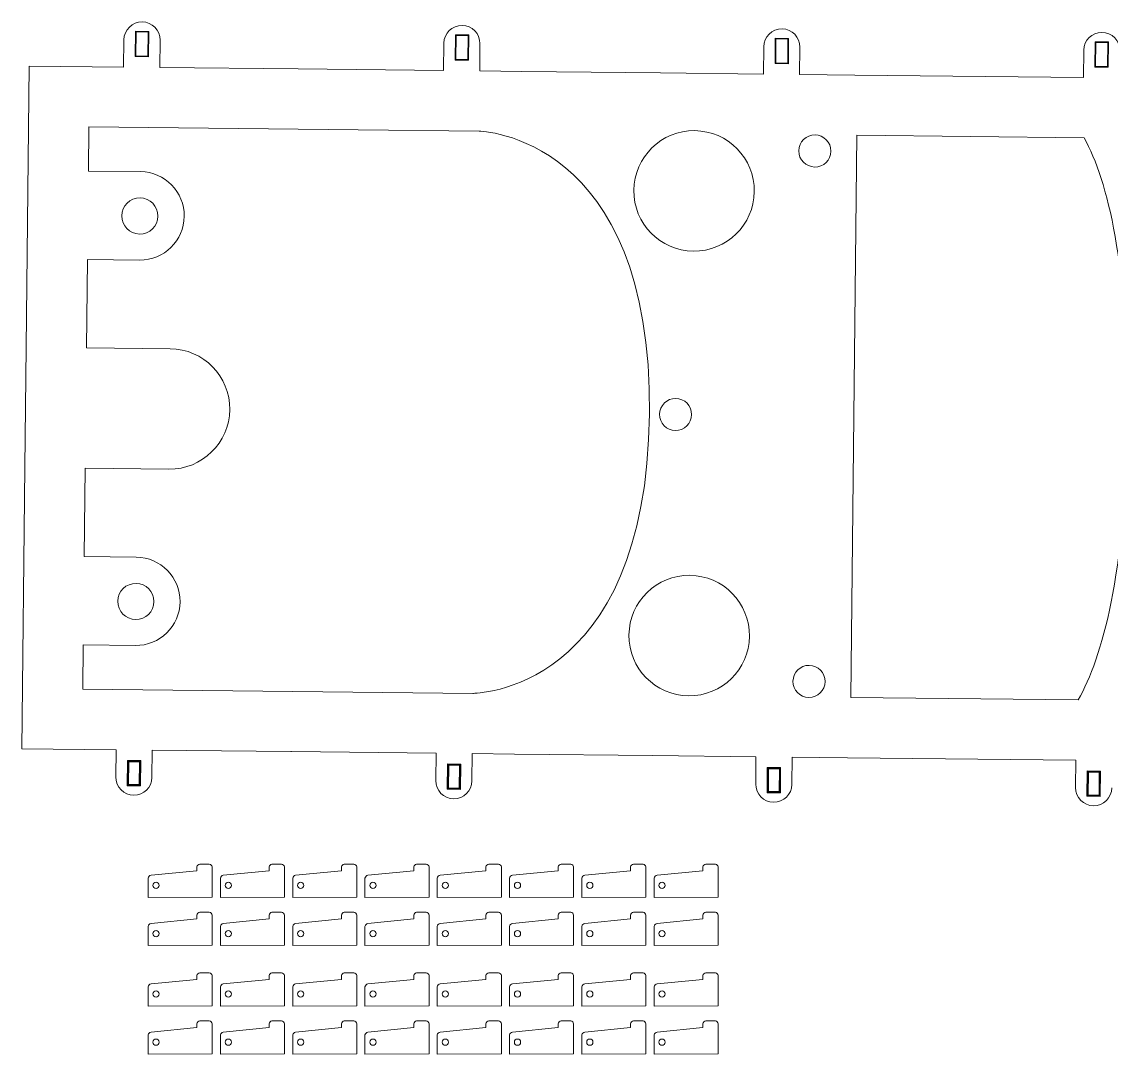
# Model space of a CAD drawing. Header units: inches. Extents: x 52 to 894, y 57 to 553.
# Drawn here: x 247.9 to 519.1, y 90 to 347.1 of the extents above; entities that cross this region are included whole.
import ezdxf

# ---------------------------------------------------------------- set-up
doc = ezdxf.new("R2010")
doc.units = ezdxf.units.IN
doc.header["$MEASUREMENT"] = 0
doc.layers.add('Layer 1', color=7, linetype='Continuous')

msp = doc.modelspace()

# ---------------------------------------------------------------- linework, layer by layer
at = {"layer": 'Layer 1', "lineweight": 0}
for p, q in [((276.11, 338.47), (276.18, 344.78)), ((276.18, 344.78), (279.49, 344.75)), ((276.33, 344.62), (276.27, 338.62)), ((279.33, 344.59), (276.33, 344.62)), ((279.27, 338.59), (279.33, 344.59)), ((279.49, 344.75), (279.42, 338.43)), ((355.77, 337.6), (355.84, 343.91)), ((355.84, 343.91), (359.16, 343.88)), ((356, 343.75), (355.93, 337.75)), ((359, 343.72), (356, 343.75)), ((358.93, 337.72), (359, 343.72)), ((359.16, 343.88), (359.09, 337.56)), ((435.43, 336.72), (435.5, 343.04)), ((435.5, 343.04), (438.82, 343)), ((435.66, 342.88), (435.59, 336.88)), ((438.66, 342.85), (435.66, 342.88)), ((438.59, 336.85), (438.66, 342.85)), ((438.82, 343), (438.75, 336.69)), ((515.09, 335.85), (515.16, 342.17)), ((515.16, 342.17), (518.48, 342.13)), ((515.32, 342.01), (515.25, 336.01)), ((518.32, 341.98), (515.32, 342.01)), ((518.25, 335.98), (518.32, 341.98)), ((518.48, 342.13), (518.41, 335.81)), ((279.42, 338.43), (276.11, 338.47)), ((276.27, 338.62), (277.77, 338.61)), ((277.77, 338.61), (279.27, 338.59)), ((359.09, 337.56), (355.77, 337.6)), ((355.93, 337.75), (357.43, 337.74)), ((357.43, 337.74), (358.93, 337.72)), ((438.75, 336.69), (435.43, 336.72)), ((435.59, 336.88), (437.09, 336.86)), ((437.09, 336.86), (438.59, 336.85)), ((518.41, 335.81), (515.09, 335.85)), ((515.25, 336.01), (516.75, 335.99)), ((516.75, 335.99), (518.25, 335.98)), ((274.12, 156.88), (274.19, 163.19)), ((274.19, 163.19), (277.51, 163.16)), ((274.35, 163.03), (274.28, 157.03)), ((275.85, 163.02), (274.35, 163.03)), ((274.44, 157.19), (274.5, 162.87)), ((274.5, 162.87), (277.19, 162.84)), ((277.35, 163), (275.85, 163.02)), ((277.19, 162.84), (277.12, 157.16)), ((277.28, 157), (277.35, 163)), ((277.51, 163.16), (277.44, 156.84)), ((353.78, 156.01), (353.85, 162.32)), ((353.85, 162.32), (357.17, 162.29)), ((354.01, 162.16), (353.94, 156.16)), ((355.51, 162.15), (354.01, 162.16)), ((354.1, 156.32), (354.17, 162)), ((354.17, 162), (356.85, 161.97)), ((357.01, 162.13), (355.51, 162.15)), ((356.85, 161.97), (356.79, 156.29)), ((356.94, 156.13), (357.01, 162.13)), ((357.17, 162.29), (357.1, 155.97)), ((433.44, 155.13), (433.51, 161.45)), ((433.51, 161.45), (436.83, 161.42)), ((433.67, 161.29), (433.61, 155.29)), ((435.17, 161.28), (433.67, 161.29)), ((433.77, 155.45), (433.83, 161.13)), ((433.83, 161.13), (436.51, 161.1)), ((436.67, 161.26), (435.17, 161.28)), ((436.51, 161.1), (436.45, 155.42)), ((436.6, 155.26), (436.67, 161.26)), ((436.83, 161.42), (436.76, 155.1)), ((513.11, 154.26), (513.18, 160.58)), ((513.18, 160.58), (516.49, 160.54)), ((513.33, 160.42), (513.27, 154.42)), ((514.83, 160.4), (513.33, 160.42)), ((513.43, 154.58), (513.49, 160.26)), ((513.49, 160.26), (516.17, 160.23)), ((516.33, 160.39), (514.83, 160.4)), ((516.17, 160.23), (516.11, 154.55)), ((516.27, 154.39), (516.33, 160.39)), ((516.49, 160.54), (516.42, 154.23)), ((277.44, 156.84), (274.12, 156.88)), ((274.28, 157.03), (277.28, 157)), ((277.12, 157.16), (274.44, 157.19)), ((357.1, 155.97), (353.78, 156.01)), ((353.94, 156.16), (356.94, 156.13)), ((356.79, 156.29), (354.1, 156.32)), ((436.76, 155.1), (433.44, 155.13)), ((433.61, 155.29), (436.6, 155.26)), ((436.45, 155.42), (433.77, 155.45)), ((516.42, 154.23), (513.11, 154.26)), ((513.27, 154.42), (516.27, 154.39)), ((516.11, 154.55), (513.43, 154.58))]:
    msp.add_line(p, q, dxfattribs=at)
for points in [[(277.85, 347.11), (275.37, 347.13), (273.33, 345.14), (273.3, 342.66)], [(282.3, 342.56), (282.33, 345.04), (280.34, 347.08), (277.85, 347.11)], [(357.51, 346.23), (355.03, 346.26), (352.99, 344.27), (352.97, 341.78)], [(361.96, 341.69), (361.99, 344.17), (360, 346.21), (357.51, 346.23)], [(437.18, 345.36), (434.69, 345.39), (432.66, 343.4), (432.63, 340.91)], [(441.63, 340.81), (441.65, 343.3), (439.66, 345.34), (437.18, 345.36)], [(273.3, 342.66), (273.3, 342.66), (273.23, 335.86), (273.23, 335.86)], [(282.23, 335.76), (282.23, 335.76), (282.3, 342.56), (282.3, 342.56)], [(352.97, 341.78), (352.97, 341.78), (352.89, 334.98), (352.89, 334.98)], [(361.89, 334.89), (361.89, 334.89), (361.96, 341.69), (361.96, 341.69)], [(432.63, 340.91), (432.63, 340.91), (432.55, 334.11), (432.55, 334.11)], [(441.55, 334.01), (441.55, 334.01), (441.63, 340.81), (441.63, 340.81)], [(512.29, 340.04), (512.29, 340.04), (512.22, 333.24), (512.22, 333.24)], [(249.73, 336.11), (249.73, 336.11), (248.96, 266.12), (248.96, 266.12)], [(273.23, 335.86), (273.23, 335.86), (249.73, 336.11), (249.73, 336.11)], [(316.73, 335.38), (316.73, 335.38), (282.23, 335.76), (282.23, 335.76)], [(352.89, 334.98), (352.89, 334.98), (316.73, 335.38), (316.73, 335.38)], [(372.39, 334.77), (372.39, 334.77), (361.89, 334.89), (361.89, 334.89)], [(406.89, 334.39), (406.89, 334.39), (372.39, 334.77), (372.39, 334.77)], [(432.55, 334.11), (432.55, 334.11), (406.89, 334.39), (406.89, 334.39)], [(455.31, 333.86), (455.31, 333.86), (441.55, 334.01), (441.55, 334.01)], [(512.22, 333.24), (512.22, 333.24), (455.31, 333.86), (455.31, 333.86)], [(264.45, 309.95), (264.45, 309.95), (264.57, 320.95), (264.57, 320.95)], [(264.57, 320.95), (264.57, 320.95), (331.66, 320.21), (331.66, 320.21)], [(331.66, 320.21), (331.66, 320.21), (361.73, 319.89), (361.73, 319.89)], [(415.44, 320.02), (407.15, 320.11), (400.36, 313.47), (400.27, 305.18)], [(361.73, 319.89), (361.73, 319.89), (404.92, 319.14), (404.15, 249.42)], [(430.27, 304.86), (430.36, 313.14), (423.72, 319.93), (415.44, 320.02)], [(445.39, 318.97), (443.18, 318.99), (441.37, 317.22), (441.35, 315.01)], [(449.34, 314.93), (449.37, 317.14), (447.6, 318.95), (445.39, 318.97)], [(454.31, 178.87), (454.31, 178.87), (455.84, 318.86), (455.84, 318.86)], [(455.84, 318.86), (455.84, 318.86), (512.43, 318.24), (512.43, 318.24)], [(512.43, 318.24), (518.28, 307.37), (523.54, 286.85), (523.12, 248.11)], [(441.35, 315.01), (441.32, 312.81), (443.09, 311), (445.3, 310.97)], [(445.3, 310.97), (447.51, 310.95), (449.32, 312.72), (449.34, 314.93)], [(277.45, 309.81), (277.45, 309.81), (264.45, 309.95), (264.45, 309.95)], [(288.32, 298.69), (288.39, 304.76), (283.52, 309.74), (277.45, 309.81)], [(400.27, 305.18), (400.18, 296.9), (406.82, 290.11), (415.11, 290.02)], [(415.11, 290.02), (423.39, 289.93), (430.18, 296.57), (430.27, 304.86)], [(277.31, 303.28), (274.82, 303.31), (272.79, 301.32), (272.76, 298.83)], [(281.76, 298.73), (281.79, 301.22), (279.79, 303.25), (277.31, 303.28)], [(272.76, 298.83), (272.73, 296.35), (274.72, 294.31), (277.21, 294.28)], [(277.2, 287.81), (283.28, 287.74), (288.26, 292.61), (288.32, 298.69)], [(277.21, 294.28), (279.69, 294.25), (281.73, 296.25), (281.76, 298.73)], [(263.96, 265.95), (263.96, 265.95), (264.2, 287.95), (264.2, 287.95)], [(264.2, 287.95), (264.2, 287.95), (277.2, 287.81), (277.2, 287.81)], [(248.96, 266.12), (248.96, 266.12), (248.64, 236.12), (248.64, 236.12)], [(284.82, 265.73), (284.82, 265.73), (263.96, 265.95), (263.96, 265.95)], [(299.66, 250.56), (299.75, 258.85), (293.1, 265.63), (284.82, 265.73)], [(410.71, 253.35), (408.5, 253.37), (406.69, 251.6), (406.66, 249.39)], [(414.66, 249.3), (414.69, 251.51), (412.92, 253.32), (410.71, 253.35)], [(284.49, 235.73), (292.78, 235.64), (299.56, 242.28), (299.66, 250.56)], [(404.15, 249.42), (403.39, 179.7), (360.19, 179.9), (360.19, 179.9)], [(406.66, 249.39), (406.64, 247.18), (408.41, 245.37), (410.62, 245.35)], [(410.62, 245.35), (412.83, 245.32), (414.64, 247.09), (414.66, 249.3)], [(523.12, 248.11), (522.7, 209.37), (516.99, 188.98), (510.9, 178.25)], [(248.64, 236.12), (248.64, 236.12), (247.87, 166.12), (247.87, 166.12)], [(263.39, 213.96), (263.39, 213.96), (263.64, 235.95), (263.64, 235.95)], [(263.64, 235.95), (263.64, 235.95), (284.49, 235.73), (284.49, 235.73)], [(276.39, 213.82), (276.39, 213.82), (263.39, 213.96), (263.39, 213.96)], [(287.27, 202.7), (287.34, 208.77), (282.47, 213.75), (276.39, 213.82)], [(414.22, 209.29), (405.94, 209.38), (399.15, 202.74), (399.06, 194.45)], [(429.06, 194.13), (429.15, 202.41), (422.51, 209.2), (414.22, 209.29)], [(276.32, 207.29), (273.84, 207.32), (271.8, 205.32), (271.77, 202.84)], [(280.77, 202.74), (280.8, 205.23), (278.81, 207.26), (276.32, 207.29)], [(271.77, 202.84), (271.75, 200.35), (273.74, 198.32), (276.22, 198.29)], [(276.15, 191.82), (282.23, 191.75), (287.21, 196.62), (287.27, 202.7)], [(276.22, 198.29), (278.71, 198.26), (280.75, 200.26), (280.77, 202.74)], [(399.06, 194.45), (398.97, 186.17), (405.61, 179.38), (413.9, 179.29)], [(413.9, 179.29), (422.18, 179.2), (428.97, 185.84), (429.06, 194.13)], [(263.03, 180.96), (263.03, 180.96), (263.15, 191.96), (263.15, 191.96)], [(263.15, 191.96), (263.15, 191.96), (276.15, 191.82), (276.15, 191.82)], [(443.94, 186.87), (441.73, 186.89), (439.92, 185.12), (439.9, 182.91)], [(447.9, 182.82), (447.92, 185.03), (446.15, 186.84), (443.94, 186.87)], [(439.9, 182.91), (439.88, 180.7), (441.65, 178.89), (443.86, 178.87)], [(443.86, 178.87), (446.06, 178.84), (447.87, 180.61), (447.9, 182.82)], [(360.19, 179.9), (360.19, 179.9), (263.03, 180.96), (263.03, 180.96)], [(510.9, 178.25), (510.9, 178.25), (454.31, 178.87), (454.31, 178.87)], [(247.87, 166.12), (247.87, 166.12), (271.37, 165.87), (271.37, 165.87)], [(271.37, 165.87), (271.37, 165.87), (271.29, 159.07), (271.29, 159.07)], [(280.29, 158.97), (280.29, 158.97), (280.37, 165.77), (280.37, 165.77)], [(280.37, 165.77), (280.37, 165.77), (314.87, 165.39), (314.87, 165.39)], [(314.87, 165.39), (314.87, 165.39), (314.93, 165.39), (315.06, 165.39)], [(315.06, 165.39), (315.06, 165.39), (351.03, 165), (351.03, 165)], [(351.03, 165), (351.03, 165), (350.96, 158.2), (350.96, 158.2)], [(359.96, 158.1), (359.96, 158.1), (360.03, 164.9), (360.03, 164.9)], [(360.03, 164.9), (360.03, 164.9), (370.53, 164.78), (370.53, 164.78)], [(370.53, 164.78), (370.53, 164.78), (405.03, 164.4), (405.03, 164.4)], [(405.03, 164.4), (405.03, 164.4), (430.69, 164.12), (430.69, 164.12)], [(430.69, 164.12), (430.69, 164.12), (430.62, 157.32), (430.62, 157.32)], [(439.62, 157.22), (439.62, 157.22), (439.69, 164.02), (439.69, 164.02)], [(439.69, 164.02), (439.69, 164.02), (453.45, 163.87), (453.45, 163.87)], [(453.45, 163.87), (453.45, 163.87), (510.36, 163.25), (510.36, 163.25)], [(510.36, 163.25), (510.36, 163.25), (510.28, 156.45), (510.28, 156.45)], [(271.29, 159.07), (271.27, 156.58), (273.26, 154.55), (275.75, 154.52)], [(275.75, 154.52), (278.23, 154.49), (280.27, 156.48), (280.29, 158.97)], [(350.96, 158.2), (350.93, 155.71), (352.92, 153.67), (355.41, 153.65)], [(355.41, 153.65), (357.89, 153.62), (359.93, 155.61), (359.96, 158.1)], [(430.62, 157.32), (430.59, 154.84), (432.58, 152.8), (435.07, 152.77)], [(435.07, 152.77), (437.55, 152.75), (439.59, 154.74), (439.62, 157.22)], [(510.28, 156.45), (510.25, 153.97), (512.25, 151.93), (514.73, 151.9)], [(514.73, 151.9), (517.22, 151.88), (519.25, 153.87), (519.28, 156.35)], [(280.05, 134.59), (280.05, 134.59), (291.45, 135.7), (291.45, 135.7)], [(291.45, 136.67), (291.52, 137.03), (291.81, 137.32), (292.17, 137.39)], [(291.45, 135.7), (291.45, 135.7), (291.45, 136.67), (291.45, 136.67)], [(292.17, 137.39), (292.17, 137.39), (294.57, 137.39), (294.57, 137.39)], [(294.57, 137.39), (294.94, 137.32), (295.23, 137.03), (295.29, 136.67)], [(295.29, 136.67), (295.29, 136.67), (295.29, 129.17), (295.29, 129.17)], [(298.05, 134.59), (298.05, 134.59), (309.45, 135.7), (309.45, 135.7)], [(309.45, 136.67), (309.52, 137.03), (309.81, 137.32), (310.17, 137.39)], [(309.45, 135.7), (309.45, 135.7), (309.45, 136.67), (309.45, 136.67)], [(310.17, 137.39), (310.17, 137.39), (312.57, 137.39), (312.57, 137.39)], [(312.57, 137.39), (312.94, 137.32), (313.23, 137.03), (313.29, 136.67)], [(313.29, 136.67), (313.29, 136.67), (313.29, 129.17), (313.29, 129.17)], [(316.05, 134.59), (316.05, 134.59), (327.45, 135.7), (327.45, 135.7)], [(327.45, 136.67), (327.52, 137.03), (327.81, 137.32), (328.17, 137.39)], [(327.45, 135.7), (327.45, 135.7), (327.45, 136.67), (327.45, 136.67)], [(328.17, 137.39), (328.17, 137.39), (330.57, 137.39), (330.57, 137.39)], [(330.57, 137.39), (330.94, 137.32), (331.23, 137.03), (331.29, 136.67)], [(331.29, 136.67), (331.29, 136.67), (331.29, 129.17), (331.29, 129.17)], [(334.05, 134.59), (334.05, 134.59), (345.45, 135.7), (345.45, 135.7)], [(345.45, 136.67), (345.52, 137.03), (345.81, 137.32), (346.17, 137.39)], [(345.45, 135.7), (345.45, 135.7), (345.45, 136.67), (345.45, 136.67)], [(346.17, 137.39), (346.17, 137.39), (348.57, 137.39), (348.57, 137.39)], [(348.57, 137.39), (348.94, 137.32), (349.23, 137.03), (349.29, 136.67)], [(349.29, 136.67), (349.29, 136.67), (349.29, 129.17), (349.29, 129.17)], [(352.05, 134.59), (352.05, 134.59), (363.45, 135.7), (363.45, 135.7)], [(363.45, 136.67), (363.52, 137.03), (363.81, 137.32), (364.17, 137.39)], [(363.45, 135.7), (363.45, 135.7), (363.45, 136.67), (363.45, 136.67)], [(364.17, 137.39), (364.17, 137.39), (366.57, 137.39), (366.57, 137.39)], [(366.57, 137.39), (366.94, 137.32), (367.23, 137.03), (367.29, 136.67)], [(367.29, 136.67), (367.29, 136.67), (367.29, 129.17), (367.29, 129.17)], [(370.05, 134.59), (370.05, 134.59), (381.45, 135.7), (381.45, 135.7)], [(381.45, 136.67), (381.52, 137.03), (381.81, 137.32), (382.17, 137.39)], [(381.45, 135.7), (381.45, 135.7), (381.45, 136.67), (381.45, 136.67)], [(382.17, 137.39), (382.17, 137.39), (384.57, 137.39), (384.57, 137.39)], [(384.57, 137.39), (384.94, 137.32), (385.23, 137.03), (385.29, 136.67)], [(385.29, 136.67), (385.29, 136.67), (385.29, 129.17), (385.29, 129.17)], [(388.05, 134.59), (388.05, 134.59), (399.45, 135.7), (399.45, 135.7)], [(399.45, 136.67), (399.52, 137.03), (399.81, 137.32), (400.17, 137.39)], [(399.45, 135.7), (399.45, 135.7), (399.45, 136.67), (399.45, 136.67)], [(400.17, 137.39), (400.17, 137.39), (402.57, 137.39), (402.57, 137.39)], [(402.57, 137.39), (402.94, 137.32), (403.23, 137.03), (403.29, 136.67)], [(403.29, 136.67), (403.29, 136.67), (403.29, 129.17), (403.29, 129.17)], [(406.05, 134.59), (406.05, 134.59), (417.45, 135.7), (417.45, 135.7)], [(417.45, 136.67), (417.52, 137.03), (417.81, 137.32), (418.17, 137.39)], [(417.45, 135.7), (417.45, 135.7), (417.45, 136.67), (417.45, 136.67)], [(418.17, 137.39), (418.17, 137.39), (420.57, 137.39), (420.57, 137.39)], [(420.57, 137.39), (420.94, 137.32), (421.23, 137.03), (421.29, 136.67)], [(421.29, 136.67), (421.29, 136.67), (421.29, 129.17), (421.29, 129.17)], [(279.33, 133.87), (279.4, 134.24), (279.69, 134.53), (280.05, 134.59)], [(279.33, 129.08), (279.33, 129.08), (279.33, 133.87), (279.33, 133.87)], [(297.33, 133.87), (297.4, 134.24), (297.69, 134.53), (298.05, 134.59)], [(297.33, 129.08), (297.33, 129.08), (297.33, 133.87), (297.33, 133.87)], [(315.33, 133.87), (315.4, 134.24), (315.69, 134.53), (316.05, 134.59)], [(315.33, 129.08), (315.33, 129.08), (315.33, 133.87), (315.33, 133.87)], [(333.33, 133.87), (333.4, 134.24), (333.69, 134.53), (334.05, 134.59)], [(333.33, 129.08), (333.33, 129.08), (333.33, 133.87), (333.33, 133.87)], [(351.33, 133.87), (351.4, 134.24), (351.69, 134.53), (352.05, 134.59)], [(351.33, 129.08), (351.33, 129.08), (351.33, 133.87), (351.33, 133.87)], [(369.33, 133.87), (369.4, 134.24), (369.69, 134.53), (370.05, 134.59)], [(369.33, 129.08), (369.33, 129.08), (369.33, 133.87), (369.33, 133.87)], [(387.33, 133.87), (387.4, 134.24), (387.69, 134.53), (388.05, 134.59)], [(387.33, 129.08), (387.33, 129.08), (387.33, 133.87), (387.33, 133.87)], [(405.33, 133.87), (405.4, 134.24), (405.69, 134.53), (406.05, 134.59)], [(405.33, 129.08), (405.33, 129.08), (405.33, 133.87), (405.33, 133.87)], [(295.29, 129.17), (295.29, 129.17), (279.33, 129.08), (279.33, 129.08)], [(313.29, 129.17), (313.29, 129.17), (297.33, 129.08), (297.33, 129.08)], [(331.29, 129.17), (331.29, 129.17), (315.33, 129.08), (315.33, 129.08)], [(349.29, 129.17), (349.29, 129.17), (333.33, 129.08), (333.33, 129.08)], [(367.29, 129.17), (367.29, 129.17), (351.33, 129.08), (351.33, 129.08)], [(385.29, 129.17), (385.29, 129.17), (369.33, 129.08), (369.33, 129.08)], [(403.29, 129.17), (403.29, 129.17), (387.33, 129.08), (387.33, 129.08)], [(421.29, 129.17), (421.29, 129.17), (405.33, 129.08), (405.33, 129.08)], [(291.45, 124.67), (291.52, 125.04), (291.81, 125.32), (292.17, 125.39)], [(292.17, 125.39), (292.17, 125.39), (294.57, 125.39), (294.57, 125.39)], [(294.57, 125.39), (294.94, 125.32), (295.23, 125.04), (295.29, 124.67)], [(309.45, 124.67), (309.52, 125.04), (309.81, 125.32), (310.17, 125.39)], [(310.17, 125.39), (310.17, 125.39), (312.57, 125.39), (312.57, 125.39)], [(312.57, 125.39), (312.94, 125.32), (313.23, 125.04), (313.29, 124.67)], [(327.45, 124.67), (327.52, 125.04), (327.81, 125.32), (328.17, 125.39)], [(328.17, 125.39), (328.17, 125.39), (330.57, 125.39), (330.57, 125.39)], [(330.57, 125.39), (330.94, 125.32), (331.23, 125.04), (331.29, 124.67)], [(345.45, 124.67), (345.52, 125.04), (345.81, 125.32), (346.17, 125.39)], [(346.17, 125.39), (346.17, 125.39), (348.57, 125.39), (348.57, 125.39)], [(348.57, 125.39), (348.94, 125.32), (349.23, 125.04), (349.29, 124.67)], [(363.45, 124.67), (363.52, 125.04), (363.81, 125.32), (364.17, 125.39)], [(364.17, 125.39), (364.17, 125.39), (366.57, 125.39), (366.57, 125.39)], [(366.57, 125.39), (366.94, 125.32), (367.23, 125.04), (367.29, 124.67)], [(381.45, 124.67), (381.52, 125.04), (381.81, 125.32), (382.17, 125.39)], [(382.17, 125.39), (382.17, 125.39), (384.57, 125.39), (384.57, 125.39)], [(384.57, 125.39), (384.94, 125.32), (385.23, 125.04), (385.29, 124.67)], [(399.45, 124.67), (399.52, 125.04), (399.81, 125.32), (400.17, 125.39)], [(400.17, 125.39), (400.17, 125.39), (402.57, 125.39), (402.57, 125.39)], [(402.57, 125.39), (402.94, 125.32), (403.23, 125.04), (403.29, 124.67)], [(417.45, 124.67), (417.52, 125.04), (417.81, 125.32), (418.17, 125.39)], [(418.17, 125.39), (418.17, 125.39), (420.57, 125.39), (420.57, 125.39)], [(420.57, 125.39), (420.94, 125.32), (421.23, 125.04), (421.29, 124.67)], [(279.33, 121.88), (279.4, 122.25), (279.69, 122.53), (280.05, 122.6)], [(280.05, 122.6), (280.05, 122.6), (291.45, 123.71), (291.45, 123.71)], [(291.45, 123.71), (291.45, 123.71), (291.45, 124.67), (291.45, 124.67)], [(295.29, 124.67), (295.29, 124.67), (295.29, 117.17), (295.29, 117.17)], [(297.33, 121.88), (297.4, 122.25), (297.69, 122.53), (298.05, 122.6)], [(298.05, 122.6), (298.05, 122.6), (309.45, 123.71), (309.45, 123.71)], [(309.45, 123.71), (309.45, 123.71), (309.45, 124.67), (309.45, 124.67)], [(313.29, 124.67), (313.29, 124.67), (313.29, 117.17), (313.29, 117.17)], [(315.33, 121.88), (315.4, 122.25), (315.69, 122.53), (316.05, 122.6)], [(316.05, 122.6), (316.05, 122.6), (327.45, 123.71), (327.45, 123.71)], [(327.45, 123.71), (327.45, 123.71), (327.45, 124.67), (327.45, 124.67)], [(331.29, 124.67), (331.29, 124.67), (331.29, 117.17), (331.29, 117.17)], [(333.33, 121.88), (333.4, 122.25), (333.69, 122.53), (334.05, 122.6)], [(334.05, 122.6), (334.05, 122.6), (345.45, 123.71), (345.45, 123.71)], [(345.45, 123.71), (345.45, 123.71), (345.45, 124.67), (345.45, 124.67)], [(349.29, 124.67), (349.29, 124.67), (349.29, 117.17), (349.29, 117.17)], [(351.33, 121.88), (351.4, 122.25), (351.69, 122.53), (352.05, 122.6)], [(352.05, 122.6), (352.05, 122.6), (363.45, 123.71), (363.45, 123.71)], [(363.45, 123.71), (363.45, 123.71), (363.45, 124.67), (363.45, 124.67)], [(367.29, 124.67), (367.29, 124.67), (367.29, 117.17), (367.29, 117.17)], [(369.33, 121.88), (369.4, 122.25), (369.69, 122.53), (370.05, 122.6)], [(370.05, 122.6), (370.05, 122.6), (381.45, 123.71), (381.45, 123.71)], [(381.45, 123.71), (381.45, 123.71), (381.45, 124.67), (381.45, 124.67)], [(385.29, 124.67), (385.29, 124.67), (385.29, 117.17), (385.29, 117.17)], [(387.33, 121.88), (387.4, 122.25), (387.69, 122.53), (388.05, 122.6)], [(388.05, 122.6), (388.05, 122.6), (399.45, 123.71), (399.45, 123.71)], [(399.45, 123.71), (399.45, 123.71), (399.45, 124.67), (399.45, 124.67)], [(403.29, 124.67), (403.29, 124.67), (403.29, 117.17), (403.29, 117.17)], [(405.33, 121.88), (405.4, 122.25), (405.69, 122.53), (406.05, 122.6)], [(406.05, 122.6), (406.05, 122.6), (417.45, 123.71), (417.45, 123.71)], [(417.45, 123.71), (417.45, 123.71), (417.45, 124.67), (417.45, 124.67)], [(421.29, 124.67), (421.29, 124.67), (421.29, 117.17), (421.29, 117.17)], [(279.33, 117.08), (279.33, 117.08), (279.33, 121.88), (279.33, 121.88)], [(297.33, 117.08), (297.33, 117.08), (297.33, 121.88), (297.33, 121.88)], [(315.33, 117.08), (315.33, 117.08), (315.33, 121.88), (315.33, 121.88)], [(333.33, 117.08), (333.33, 117.08), (333.33, 121.88), (333.33, 121.88)], [(351.33, 117.08), (351.33, 117.08), (351.33, 121.88), (351.33, 121.88)], [(369.33, 117.08), (369.33, 117.08), (369.33, 121.88), (369.33, 121.88)], [(387.33, 117.08), (387.33, 117.08), (387.33, 121.88), (387.33, 121.88)], [(405.33, 117.08), (405.33, 117.08), (405.33, 121.88), (405.33, 121.88)], [(295.29, 117.17), (295.29, 117.17), (279.33, 117.08), (279.33, 117.08)], [(313.29, 117.17), (313.29, 117.17), (297.33, 117.08), (297.33, 117.08)], [(331.29, 117.17), (331.29, 117.17), (315.33, 117.08), (315.33, 117.08)], [(349.29, 117.17), (349.29, 117.17), (333.33, 117.08), (333.33, 117.08)], [(367.29, 117.17), (367.29, 117.17), (351.33, 117.08), (351.33, 117.08)], [(385.29, 117.17), (385.29, 117.17), (369.33, 117.08), (369.33, 117.08)], [(403.29, 117.17), (403.29, 117.17), (387.33, 117.08), (387.33, 117.08)], [(421.29, 117.17), (421.29, 117.17), (405.33, 117.08), (405.33, 117.08)], [(280.05, 107.55), (280.05, 107.55), (291.45, 108.66), (291.45, 108.66)], [(291.45, 109.62), (291.52, 109.98), (291.81, 110.27), (292.17, 110.34)], [(291.45, 108.66), (291.45, 108.66), (291.45, 109.62), (291.45, 109.62)], [(292.17, 110.34), (292.17, 110.34), (294.57, 110.34), (294.57, 110.34)], [(294.57, 110.34), (294.94, 110.27), (295.23, 109.98), (295.29, 109.62)], [(295.29, 109.62), (295.29, 109.62), (295.29, 102.12), (295.29, 102.12)], [(298.05, 107.55), (298.05, 107.55), (309.45, 108.66), (309.45, 108.66)], [(309.45, 109.62), (309.52, 109.98), (309.81, 110.27), (310.17, 110.34)], [(309.45, 108.66), (309.45, 108.66), (309.45, 109.62), (309.45, 109.62)], [(310.17, 110.34), (310.17, 110.34), (312.57, 110.34), (312.57, 110.34)], [(312.57, 110.34), (312.94, 110.27), (313.23, 109.98), (313.29, 109.62)], [(313.29, 109.62), (313.29, 109.62), (313.29, 102.12), (313.29, 102.12)], [(316.05, 107.55), (316.05, 107.55), (327.45, 108.66), (327.45, 108.66)], [(327.45, 109.62), (327.52, 109.98), (327.81, 110.27), (328.17, 110.34)], [(327.45, 108.66), (327.45, 108.66), (327.45, 109.62), (327.45, 109.62)], [(328.17, 110.34), (328.17, 110.34), (330.57, 110.34), (330.57, 110.34)], [(330.57, 110.34), (330.94, 110.27), (331.23, 109.98), (331.29, 109.62)], [(331.29, 109.62), (331.29, 109.62), (331.29, 102.12), (331.29, 102.12)], [(334.05, 107.55), (334.05, 107.55), (345.45, 108.66), (345.45, 108.66)], [(345.45, 109.62), (345.52, 109.98), (345.81, 110.27), (346.17, 110.34)], [(345.45, 108.66), (345.45, 108.66), (345.45, 109.62), (345.45, 109.62)], [(346.17, 110.34), (346.17, 110.34), (348.57, 110.34), (348.57, 110.34)], [(348.57, 110.34), (348.94, 110.27), (349.23, 109.98), (349.29, 109.62)], [(349.29, 109.62), (349.29, 109.62), (349.29, 102.12), (349.29, 102.12)], [(352.05, 107.55), (352.05, 107.55), (363.45, 108.66), (363.45, 108.66)], [(363.45, 109.62), (363.52, 109.98), (363.81, 110.27), (364.17, 110.34)], [(363.45, 108.66), (363.45, 108.66), (363.45, 109.62), (363.45, 109.62)], [(364.17, 110.34), (364.17, 110.34), (366.57, 110.34), (366.57, 110.34)], [(366.57, 110.34), (366.94, 110.27), (367.23, 109.98), (367.29, 109.62)], [(367.29, 109.62), (367.29, 109.62), (367.29, 102.12), (367.29, 102.12)], [(370.05, 107.55), (370.05, 107.55), (381.45, 108.66), (381.45, 108.66)], [(381.45, 109.62), (381.52, 109.98), (381.81, 110.27), (382.17, 110.34)], [(381.45, 108.66), (381.45, 108.66), (381.45, 109.62), (381.45, 109.62)], [(382.17, 110.34), (382.17, 110.34), (384.57, 110.34), (384.57, 110.34)], [(384.57, 110.34), (384.94, 110.27), (385.23, 109.98), (385.29, 109.62)], [(385.29, 109.62), (385.29, 109.62), (385.29, 102.12), (385.29, 102.12)], [(388.05, 107.55), (388.05, 107.55), (399.45, 108.66), (399.45, 108.66)], [(399.45, 109.62), (399.52, 109.98), (399.81, 110.27), (400.17, 110.34)], [(399.45, 108.66), (399.45, 108.66), (399.45, 109.62), (399.45, 109.62)], [(400.17, 110.34), (400.17, 110.34), (402.57, 110.34), (402.57, 110.34)], [(402.57, 110.34), (402.94, 110.27), (403.23, 109.98), (403.29, 109.62)], [(403.29, 109.62), (403.29, 109.62), (403.29, 102.12), (403.29, 102.12)], [(406.05, 107.55), (406.05, 107.55), (417.45, 108.66), (417.45, 108.66)], [(417.45, 109.62), (417.52, 109.98), (417.81, 110.27), (418.17, 110.34)], [(417.45, 108.66), (417.45, 108.66), (417.45, 109.62), (417.45, 109.62)], [(418.17, 110.34), (418.17, 110.34), (420.57, 110.34), (420.57, 110.34)], [(420.57, 110.34), (420.94, 110.27), (421.23, 109.98), (421.29, 109.62)], [(421.29, 109.62), (421.29, 109.62), (421.29, 102.12), (421.29, 102.12)], [(279.33, 106.83), (279.4, 107.19), (279.69, 107.48), (280.05, 107.55)], [(279.33, 102.03), (279.33, 102.03), (279.33, 106.83), (279.33, 106.83)], [(297.33, 106.83), (297.4, 107.19), (297.69, 107.48), (298.05, 107.55)], [(297.33, 102.03), (297.33, 102.03), (297.33, 106.83), (297.33, 106.83)], [(315.33, 106.83), (315.4, 107.19), (315.69, 107.48), (316.05, 107.55)], [(315.33, 102.03), (315.33, 102.03), (315.33, 106.83), (315.33, 106.83)], [(333.33, 106.83), (333.4, 107.19), (333.69, 107.48), (334.05, 107.55)], [(333.33, 102.03), (333.33, 102.03), (333.33, 106.83), (333.33, 106.83)], [(351.33, 106.83), (351.4, 107.19), (351.69, 107.48), (352.05, 107.55)], [(351.33, 102.03), (351.33, 102.03), (351.33, 106.83), (351.33, 106.83)], [(369.33, 106.83), (369.4, 107.19), (369.69, 107.48), (370.05, 107.55)], [(369.33, 102.03), (369.33, 102.03), (369.33, 106.83), (369.33, 106.83)], [(387.33, 106.83), (387.4, 107.19), (387.69, 107.48), (388.05, 107.55)], [(387.33, 102.03), (387.33, 102.03), (387.33, 106.83), (387.33, 106.83)], [(405.33, 106.83), (405.4, 107.19), (405.69, 107.48), (406.05, 107.55)], [(405.33, 102.03), (405.33, 102.03), (405.33, 106.83), (405.33, 106.83)], [(295.29, 102.12), (295.29, 102.12), (279.33, 102.03), (279.33, 102.03)], [(313.29, 102.12), (313.29, 102.12), (297.33, 102.03), (297.33, 102.03)], [(331.29, 102.12), (331.29, 102.12), (315.33, 102.03), (315.33, 102.03)], [(349.29, 102.12), (349.29, 102.12), (333.33, 102.03), (333.33, 102.03)], [(367.29, 102.12), (367.29, 102.12), (351.33, 102.03), (351.33, 102.03)], [(385.29, 102.12), (385.29, 102.12), (369.33, 102.03), (369.33, 102.03)], [(403.29, 102.12), (403.29, 102.12), (387.33, 102.03), (387.33, 102.03)], [(421.29, 102.12), (421.29, 102.12), (405.33, 102.03), (405.33, 102.03)], [(291.45, 97.62), (291.52, 97.99), (291.81, 98.28), (292.17, 98.34)], [(292.17, 98.34), (292.17, 98.34), (294.57, 98.34), (294.57, 98.34)], [(294.57, 98.34), (294.94, 98.28), (295.23, 97.99), (295.29, 97.62)], [(309.45, 97.62), (309.52, 97.99), (309.81, 98.28), (310.17, 98.34)], [(310.17, 98.34), (310.17, 98.34), (312.57, 98.34), (312.57, 98.34)], [(312.57, 98.34), (312.94, 98.28), (313.23, 97.99), (313.29, 97.62)], [(327.45, 97.62), (327.52, 97.99), (327.81, 98.28), (328.17, 98.34)], [(328.17, 98.34), (328.17, 98.34), (330.57, 98.34), (330.57, 98.34)], [(330.57, 98.34), (330.94, 98.28), (331.23, 97.99), (331.29, 97.62)], [(345.45, 97.62), (345.52, 97.99), (345.81, 98.28), (346.17, 98.34)], [(346.17, 98.34), (346.17, 98.34), (348.57, 98.34), (348.57, 98.34)], [(348.57, 98.34), (348.94, 98.28), (349.23, 97.99), (349.29, 97.62)], [(363.45, 97.62), (363.52, 97.99), (363.81, 98.28), (364.17, 98.34)], [(364.17, 98.34), (364.17, 98.34), (366.57, 98.34), (366.57, 98.34)], [(366.57, 98.34), (366.94, 98.28), (367.23, 97.99), (367.29, 97.62)], [(381.45, 97.62), (381.52, 97.99), (381.81, 98.28), (382.17, 98.34)], [(382.17, 98.34), (382.17, 98.34), (384.57, 98.34), (384.57, 98.34)], [(384.57, 98.34), (384.94, 98.28), (385.23, 97.99), (385.29, 97.62)], [(399.45, 97.62), (399.52, 97.99), (399.81, 98.28), (400.17, 98.34)], [(400.17, 98.34), (400.17, 98.34), (402.57, 98.34), (402.57, 98.34)], [(402.57, 98.34), (402.94, 98.28), (403.23, 97.99), (403.29, 97.62)], [(417.45, 97.62), (417.52, 97.99), (417.81, 98.28), (418.17, 98.34)], [(418.17, 98.34), (418.17, 98.34), (420.57, 98.34), (420.57, 98.34)], [(420.57, 98.34), (420.94, 98.28), (421.23, 97.99), (421.29, 97.62)], [(279.33, 94.83), (279.4, 95.2), (279.69, 95.49), (280.05, 95.55)], [(280.05, 95.55), (280.05, 95.55), (291.45, 96.66), (291.45, 96.66)], [(291.45, 96.66), (291.45, 96.66), (291.45, 97.62), (291.45, 97.62)], [(295.29, 97.62), (295.29, 97.62), (295.29, 90.12), (295.29, 90.12)], [(297.33, 94.83), (297.4, 95.2), (297.69, 95.49), (298.05, 95.55)], [(298.05, 95.55), (298.05, 95.55), (309.45, 96.66), (309.45, 96.66)], [(309.45, 96.66), (309.45, 96.66), (309.45, 97.62), (309.45, 97.62)], [(313.29, 97.62), (313.29, 97.62), (313.29, 90.12), (313.29, 90.12)], [(315.33, 94.83), (315.4, 95.2), (315.69, 95.49), (316.05, 95.55)], [(316.05, 95.55), (316.05, 95.55), (327.45, 96.66), (327.45, 96.66)], [(327.45, 96.66), (327.45, 96.66), (327.45, 97.62), (327.45, 97.62)], [(331.29, 97.62), (331.29, 97.62), (331.29, 90.12), (331.29, 90.12)], [(333.33, 94.83), (333.4, 95.2), (333.69, 95.49), (334.05, 95.55)], [(334.05, 95.55), (334.05, 95.55), (345.45, 96.66), (345.45, 96.66)], [(345.45, 96.66), (345.45, 96.66), (345.45, 97.62), (345.45, 97.62)], [(349.29, 97.62), (349.29, 97.62), (349.29, 90.12), (349.29, 90.12)], [(351.33, 94.83), (351.4, 95.2), (351.69, 95.49), (352.05, 95.55)], [(352.05, 95.55), (352.05, 95.55), (363.45, 96.66), (363.45, 96.66)], [(363.45, 96.66), (363.45, 96.66), (363.45, 97.62), (363.45, 97.62)], [(367.29, 97.62), (367.29, 97.62), (367.29, 90.12), (367.29, 90.12)], [(369.33, 94.83), (369.4, 95.2), (369.69, 95.49), (370.05, 95.55)], [(370.05, 95.55), (370.05, 95.55), (381.45, 96.66), (381.45, 96.66)], [(381.45, 96.66), (381.45, 96.66), (381.45, 97.62), (381.45, 97.62)], [(385.29, 97.62), (385.29, 97.62), (385.29, 90.12), (385.29, 90.12)], [(387.33, 94.83), (387.4, 95.2), (387.69, 95.49), (388.05, 95.55)], [(388.05, 95.55), (388.05, 95.55), (399.45, 96.66), (399.45, 96.66)], [(399.45, 96.66), (399.45, 96.66), (399.45, 97.62), (399.45, 97.62)], [(403.29, 97.62), (403.29, 97.62), (403.29, 90.12), (403.29, 90.12)], [(405.33, 94.83), (405.4, 95.2), (405.69, 95.49), (406.05, 95.55)], [(406.05, 95.55), (406.05, 95.55), (417.45, 96.66), (417.45, 96.66)], [(417.45, 96.66), (417.45, 96.66), (417.45, 97.62), (417.45, 97.62)], [(421.29, 97.62), (421.29, 97.62), (421.29, 90.12), (421.29, 90.12)], [(279.33, 90.03), (279.33, 90.03), (279.33, 94.83), (279.33, 94.83)], [(297.33, 90.03), (297.33, 90.03), (297.33, 94.83), (297.33, 94.83)], [(315.33, 90.03), (315.33, 90.03), (315.33, 94.83), (315.33, 94.83)], [(333.33, 90.03), (333.33, 90.03), (333.33, 94.83), (333.33, 94.83)], [(351.33, 90.03), (351.33, 90.03), (351.33, 94.83), (351.33, 94.83)], [(369.33, 90.03), (369.33, 90.03), (369.33, 94.83), (369.33, 94.83)], [(387.33, 90.03), (387.33, 90.03), (387.33, 94.83), (387.33, 94.83)], [(405.33, 90.03), (405.33, 90.03), (405.33, 94.83), (405.33, 94.83)], [(295.29, 90.12), (295.29, 90.12), (279.33, 90.03), (279.33, 90.03)], [(313.29, 90.12), (313.29, 90.12), (297.33, 90.03), (297.33, 90.03)], [(331.29, 90.12), (331.29, 90.12), (315.33, 90.03), (315.33, 90.03)], [(349.29, 90.12), (349.29, 90.12), (333.33, 90.03), (333.33, 90.03)], [(367.29, 90.12), (367.29, 90.12), (351.33, 90.03), (351.33, 90.03)], [(385.29, 90.12), (385.29, 90.12), (369.33, 90.03), (369.33, 90.03)], [(403.29, 90.12), (403.29, 90.12), (387.33, 90.03), (387.33, 90.03)], [(421.29, 90.12), (421.29, 90.12), (405.33, 90.03), (405.33, 90.03)]]:
    msp.add_open_spline(points, degree=3, dxfattribs=at)
for points, knots in [([(521.29, 339.94), (521.32, 342.43), (519.32, 344.46), (516.84, 344.49), (514.35, 344.52), (512.32, 342.53), (512.29, 340.04)], [16, 16, 16, 16, 17, 17, 17, 18, 18, 18, 18]), ([(281.31, 132.86), (281.74, 132.86), (282.09, 132.51), (282.09, 132.08), (282.09, 131.64), (281.74, 131.3), (281.31, 131.3), (280.88, 131.3), (280.53, 131.64), (280.53, 132.08), (280.53, 132.51), (280.88, 132.86), (281.31, 132.86)], [0, 0, 0, 0, 1, 1, 1, 2, 2, 2, 3, 3, 3, 4, 4, 4, 4]), ([(299.31, 132.86), (299.74, 132.86), (300.09, 132.51), (300.09, 132.08), (300.09, 131.64), (299.74, 131.3), (299.31, 131.3), (298.88, 131.3), (298.53, 131.64), (298.53, 132.08), (298.53, 132.51), (298.88, 132.86), (299.31, 132.86)], [0, 0, 0, 0, 1, 1, 1, 2, 2, 2, 3, 3, 3, 4, 4, 4, 4]), ([(317.31, 132.86), (317.74, 132.86), (318.09, 132.51), (318.09, 132.08), (318.09, 131.64), (317.74, 131.3), (317.31, 131.3), (316.88, 131.3), (316.53, 131.64), (316.53, 132.08), (316.53, 132.51), (316.88, 132.86), (317.31, 132.86)], [0, 0, 0, 0, 1, 1, 1, 2, 2, 2, 3, 3, 3, 4, 4, 4, 4]), ([(335.31, 132.86), (335.74, 132.86), (336.09, 132.51), (336.09, 132.08), (336.09, 131.64), (335.74, 131.3), (335.31, 131.3), (334.88, 131.3), (334.53, 131.64), (334.53, 132.08), (334.53, 132.51), (334.88, 132.86), (335.31, 132.86)], [0, 0, 0, 0, 1, 1, 1, 2, 2, 2, 3, 3, 3, 4, 4, 4, 4]), ([(353.31, 132.86), (353.74, 132.86), (354.09, 132.51), (354.09, 132.08), (354.09, 131.64), (353.74, 131.3), (353.31, 131.3), (352.88, 131.3), (352.53, 131.64), (352.53, 132.08), (352.53, 132.51), (352.88, 132.86), (353.31, 132.86)], [0, 0, 0, 0, 1, 1, 1, 2, 2, 2, 3, 3, 3, 4, 4, 4, 4]), ([(371.31, 132.86), (371.74, 132.86), (372.09, 132.51), (372.09, 132.08), (372.09, 131.64), (371.74, 131.3), (371.31, 131.3), (370.88, 131.3), (370.53, 131.64), (370.53, 132.08), (370.53, 132.51), (370.88, 132.86), (371.31, 132.86)], [0, 0, 0, 0, 1, 1, 1, 2, 2, 2, 3, 3, 3, 4, 4, 4, 4]), ([(389.31, 132.86), (389.74, 132.86), (390.09, 132.51), (390.09, 132.08), (390.09, 131.64), (389.74, 131.3), (389.31, 131.3), (388.88, 131.3), (388.53, 131.64), (388.53, 132.08), (388.53, 132.51), (388.88, 132.86), (389.31, 132.86)], [0, 0, 0, 0, 1, 1, 1, 2, 2, 2, 3, 3, 3, 4, 4, 4, 4]), ([(407.31, 132.86), (407.75, 132.86), (408.09, 132.51), (408.09, 132.08), (408.09, 131.64), (407.75, 131.3), (407.31, 131.3), (406.88, 131.3), (406.53, 131.64), (406.53, 132.08), (406.53, 132.51), (406.88, 132.86), (407.31, 132.86)], [0, 0, 0, 0, 1, 1, 1, 2, 2, 2, 3, 3, 3, 4, 4, 4, 4]), ([(281.31, 120.86), (281.74, 120.86), (282.09, 120.51), (282.09, 120.08), (282.09, 119.65), (281.74, 119.3), (281.31, 119.3), (280.88, 119.3), (280.53, 119.65), (280.53, 120.08), (280.53, 120.51), (280.88, 120.86), (281.31, 120.86)], [0, 0, 0, 0, 1, 1, 1, 2, 2, 2, 3, 3, 3, 4, 4, 4, 4]), ([(299.31, 120.86), (299.74, 120.86), (300.09, 120.51), (300.09, 120.08), (300.09, 119.65), (299.74, 119.3), (299.31, 119.3), (298.88, 119.3), (298.53, 119.65), (298.53, 120.08), (298.53, 120.51), (298.88, 120.86), (299.31, 120.86)], [0, 0, 0, 0, 1, 1, 1, 2, 2, 2, 3, 3, 3, 4, 4, 4, 4]), ([(317.31, 120.86), (317.74, 120.86), (318.09, 120.51), (318.09, 120.08), (318.09, 119.65), (317.74, 119.3), (317.31, 119.3), (316.88, 119.3), (316.53, 119.65), (316.53, 120.08), (316.53, 120.51), (316.88, 120.86), (317.31, 120.86)], [0, 0, 0, 0, 1, 1, 1, 2, 2, 2, 3, 3, 3, 4, 4, 4, 4]), ([(335.31, 120.86), (335.74, 120.86), (336.09, 120.51), (336.09, 120.08), (336.09, 119.65), (335.74, 119.3), (335.31, 119.3), (334.88, 119.3), (334.53, 119.65), (334.53, 120.08), (334.53, 120.51), (334.88, 120.86), (335.31, 120.86)], [0, 0, 0, 0, 1, 1, 1, 2, 2, 2, 3, 3, 3, 4, 4, 4, 4]), ([(353.31, 120.86), (353.74, 120.86), (354.09, 120.51), (354.09, 120.08), (354.09, 119.65), (353.74, 119.3), (353.31, 119.3), (352.88, 119.3), (352.53, 119.65), (352.53, 120.08), (352.53, 120.51), (352.88, 120.86), (353.31, 120.86)], [0, 0, 0, 0, 1, 1, 1, 2, 2, 2, 3, 3, 3, 4, 4, 4, 4]), ([(371.31, 120.86), (371.74, 120.86), (372.09, 120.51), (372.09, 120.08), (372.09, 119.65), (371.74, 119.3), (371.31, 119.3), (370.88, 119.3), (370.53, 119.65), (370.53, 120.08), (370.53, 120.51), (370.88, 120.86), (371.31, 120.86)], [0, 0, 0, 0, 1, 1, 1, 2, 2, 2, 3, 3, 3, 4, 4, 4, 4]), ([(389.31, 120.86), (389.74, 120.86), (390.09, 120.51), (390.09, 120.08), (390.09, 119.65), (389.74, 119.3), (389.31, 119.3), (388.88, 119.3), (388.53, 119.65), (388.53, 120.08), (388.53, 120.51), (388.88, 120.86), (389.31, 120.86)], [0, 0, 0, 0, 1, 1, 1, 2, 2, 2, 3, 3, 3, 4, 4, 4, 4]), ([(407.31, 120.86), (407.75, 120.86), (408.09, 120.51), (408.09, 120.08), (408.09, 119.65), (407.75, 119.3), (407.31, 119.3), (406.88, 119.3), (406.53, 119.65), (406.53, 120.08), (406.53, 120.51), (406.88, 120.86), (407.31, 120.86)], [0, 0, 0, 0, 1, 1, 1, 2, 2, 2, 3, 3, 3, 4, 4, 4, 4]), ([(281.31, 105.81), (281.74, 105.81), (282.09, 105.46), (282.09, 105.03), (282.09, 104.6), (281.74, 104.25), (281.31, 104.25), (280.88, 104.25), (280.53, 104.6), (280.53, 105.03), (280.53, 105.46), (280.88, 105.81), (281.31, 105.81)], [0, 0, 0, 0, 1, 1, 1, 2, 2, 2, 3, 3, 3, 4, 4, 4, 4]), ([(299.31, 105.81), (299.74, 105.81), (300.09, 105.46), (300.09, 105.03), (300.09, 104.6), (299.74, 104.25), (299.31, 104.25), (298.88, 104.25), (298.53, 104.6), (298.53, 105.03), (298.53, 105.46), (298.88, 105.81), (299.31, 105.81)], [0, 0, 0, 0, 1, 1, 1, 2, 2, 2, 3, 3, 3, 4, 4, 4, 4]), ([(317.31, 105.81), (317.74, 105.81), (318.09, 105.46), (318.09, 105.03), (318.09, 104.6), (317.74, 104.25), (317.31, 104.25), (316.88, 104.25), (316.53, 104.6), (316.53, 105.03), (316.53, 105.46), (316.88, 105.81), (317.31, 105.81)], [0, 0, 0, 0, 1, 1, 1, 2, 2, 2, 3, 3, 3, 4, 4, 4, 4]), ([(335.31, 105.81), (335.74, 105.81), (336.09, 105.46), (336.09, 105.03), (336.09, 104.6), (335.74, 104.25), (335.31, 104.25), (334.88, 104.25), (334.53, 104.6), (334.53, 105.03), (334.53, 105.46), (334.88, 105.81), (335.31, 105.81)], [0, 0, 0, 0, 1, 1, 1, 2, 2, 2, 3, 3, 3, 4, 4, 4, 4]), ([(353.31, 105.81), (353.74, 105.81), (354.09, 105.46), (354.09, 105.03), (354.09, 104.6), (353.74, 104.25), (353.31, 104.25), (352.88, 104.25), (352.53, 104.6), (352.53, 105.03), (352.53, 105.46), (352.88, 105.81), (353.31, 105.81)], [0, 0, 0, 0, 1, 1, 1, 2, 2, 2, 3, 3, 3, 4, 4, 4, 4]), ([(371.31, 105.81), (371.74, 105.81), (372.09, 105.46), (372.09, 105.03), (372.09, 104.6), (371.74, 104.25), (371.31, 104.25), (370.88, 104.25), (370.53, 104.6), (370.53, 105.03), (370.53, 105.46), (370.88, 105.81), (371.31, 105.81)], [0, 0, 0, 0, 1, 1, 1, 2, 2, 2, 3, 3, 3, 4, 4, 4, 4]), ([(389.31, 105.81), (389.74, 105.81), (390.09, 105.46), (390.09, 105.03), (390.09, 104.6), (389.74, 104.25), (389.31, 104.25), (388.88, 104.25), (388.53, 104.6), (388.53, 105.03), (388.53, 105.46), (388.88, 105.81), (389.31, 105.81)], [0, 0, 0, 0, 1, 1, 1, 2, 2, 2, 3, 3, 3, 4, 4, 4, 4]), ([(407.31, 105.81), (407.75, 105.81), (408.09, 105.46), (408.09, 105.03), (408.09, 104.6), (407.75, 104.25), (407.31, 104.25), (406.88, 104.25), (406.53, 104.6), (406.53, 105.03), (406.53, 105.46), (406.88, 105.81), (407.31, 105.81)], [0, 0, 0, 0, 1, 1, 1, 2, 2, 2, 3, 3, 3, 4, 4, 4, 4]), ([(281.31, 93.81), (281.74, 93.81), (282.09, 93.47), (282.09, 93.03), (282.09, 92.6), (281.74, 92.25), (281.31, 92.25), (280.88, 92.25), (280.53, 92.6), (280.53, 93.03), (280.53, 93.47), (280.88, 93.81), (281.31, 93.81)], [0, 0, 0, 0, 1, 1, 1, 2, 2, 2, 3, 3, 3, 4, 4, 4, 4]), ([(299.31, 93.81), (299.74, 93.81), (300.09, 93.47), (300.09, 93.03), (300.09, 92.6), (299.74, 92.25), (299.31, 92.25), (298.88, 92.25), (298.53, 92.6), (298.53, 93.03), (298.53, 93.47), (298.88, 93.81), (299.31, 93.81)], [0, 0, 0, 0, 1, 1, 1, 2, 2, 2, 3, 3, 3, 4, 4, 4, 4]), ([(317.31, 93.81), (317.74, 93.81), (318.09, 93.47), (318.09, 93.03), (318.09, 92.6), (317.74, 92.25), (317.31, 92.25), (316.88, 92.25), (316.53, 92.6), (316.53, 93.03), (316.53, 93.47), (316.88, 93.81), (317.31, 93.81)], [0, 0, 0, 0, 1, 1, 1, 2, 2, 2, 3, 3, 3, 4, 4, 4, 4]), ([(335.31, 93.81), (335.74, 93.81), (336.09, 93.47), (336.09, 93.03), (336.09, 92.6), (335.74, 92.25), (335.31, 92.25), (334.88, 92.25), (334.53, 92.6), (334.53, 93.03), (334.53, 93.47), (334.88, 93.81), (335.31, 93.81)], [0, 0, 0, 0, 1, 1, 1, 2, 2, 2, 3, 3, 3, 4, 4, 4, 4]), ([(353.31, 93.81), (353.74, 93.81), (354.09, 93.47), (354.09, 93.03), (354.09, 92.6), (353.74, 92.25), (353.31, 92.25), (352.88, 92.25), (352.53, 92.6), (352.53, 93.03), (352.53, 93.47), (352.88, 93.81), (353.31, 93.81)], [0, 0, 0, 0, 1, 1, 1, 2, 2, 2, 3, 3, 3, 4, 4, 4, 4]), ([(371.31, 93.81), (371.74, 93.81), (372.09, 93.47), (372.09, 93.03), (372.09, 92.6), (371.74, 92.25), (371.31, 92.25), (370.88, 92.25), (370.53, 92.6), (370.53, 93.03), (370.53, 93.47), (370.88, 93.81), (371.31, 93.81)], [0, 0, 0, 0, 1, 1, 1, 2, 2, 2, 3, 3, 3, 4, 4, 4, 4]), ([(389.31, 93.81), (389.74, 93.81), (390.09, 93.47), (390.09, 93.03), (390.09, 92.6), (389.74, 92.25), (389.31, 92.25), (388.88, 92.25), (388.53, 92.6), (388.53, 93.03), (388.53, 93.47), (388.88, 93.81), (389.31, 93.81)], [0, 0, 0, 0, 1, 1, 1, 2, 2, 2, 3, 3, 3, 4, 4, 4, 4]), ([(407.31, 93.81), (407.75, 93.81), (408.09, 93.47), (408.09, 93.03), (408.09, 92.6), (407.75, 92.25), (407.31, 92.25), (406.88, 92.25), (406.53, 92.6), (406.53, 93.03), (406.53, 93.47), (406.88, 93.81), (407.31, 93.81)], [0, 0, 0, 0, 1, 1, 1, 2, 2, 2, 3, 3, 3, 4, 4, 4, 4])]:
    msp.add_open_spline(points, degree=3, knots=knots, dxfattribs=at)

doc.saveas('drawing.dxf')
